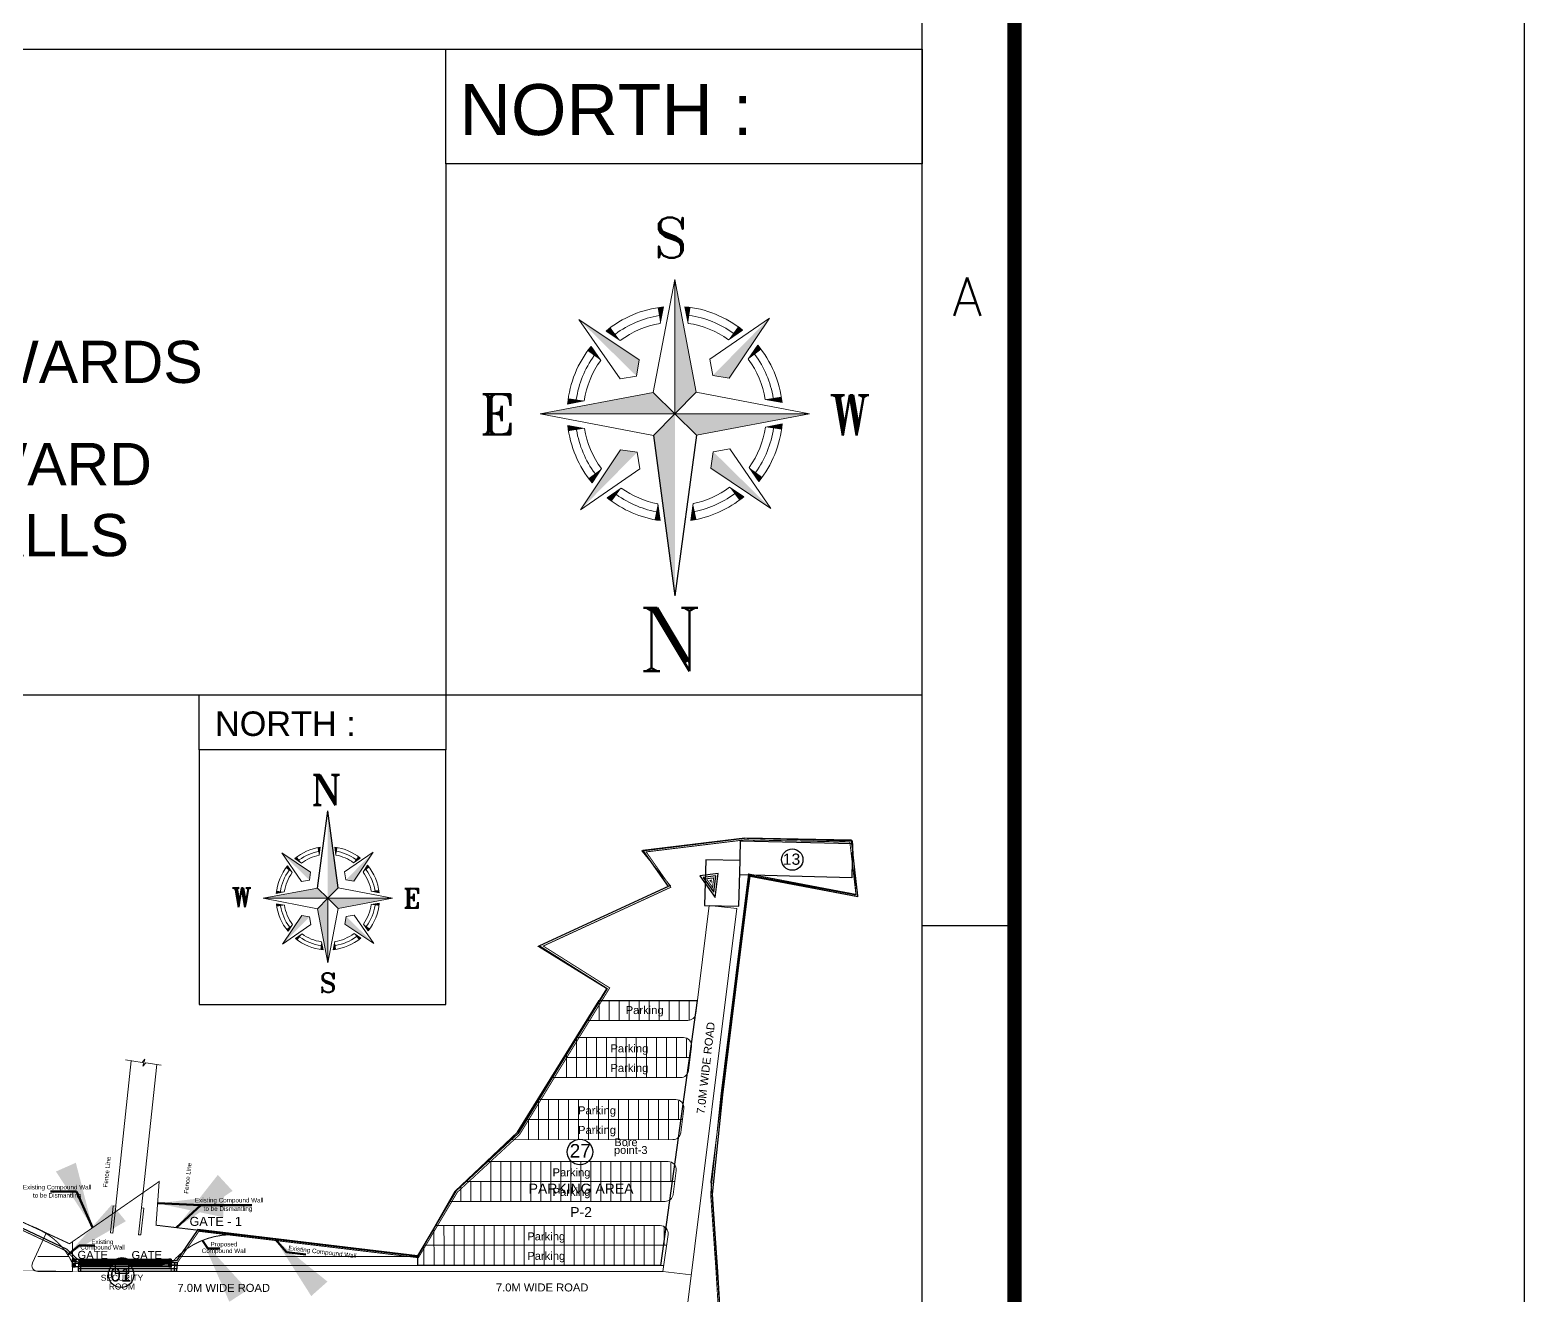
# Model space of a CAD drawing. Extents: x 6345096 to 6738923, y -6490958 to -6305885.
# Drawn here: x 6716962 to 6738923, y -6351212 to -6332607 of the extents above; entities that cross this region are included whole.
import ezdxf
from ezdxf.enums import TextEntityAlignment as Align

# ---------------------------------------------------------------- set-up
doc = ezdxf.new("R2010")
doc.units = 0
doc.header["$LTSCALE"] = 600
doc.header["$MEASUREMENT"] = 0
for name, pattern in [('DASHDOT', [25.4, 12.7, -6.35, 0, -6.35]), ('DASHED', [0.75, 0.5, -0.25]), ('DASHED2', [0.375, 0.25, -0.125])]:
    doc.linetypes.add(name, pattern=pattern)
doc.layers.get('0').update_dxf_attribs({"linetype": 'CONTINUOUS'})
for name, color, linetype in [('GATE', 30, 'CONTINUOUS'), ('HATCH', 8, 'CONTINUOUS'), ('TITLE', 7, 'CONTINUOUS'), ('Wall', 1, 'CONTINUOUS')]:
    doc.layers.add(name, color=color, linetype=linetype)
doc.styles.add('AR', font='arial.ttf')
doc.styles.add('ari', font='arial.ttf')
doc.styles.add('ARIAL', font='arial.ttf')
doc.styles.add('ROMANS', font='romans.shx')
doc.styles.add('RT', font='romant.shx')
doc.dimstyles.new('WOKDIM', dxfattribs={"dimscale": 100, "dimtxt": 2, "dimasz": 0.5, "dimexe": 1, "dimexo": 0, "dimgap": 0.5, "dimtad": 1, "dimdec": 0, "dimzin": 0, "dimdsep": 46, "dimtxsty": 'ROMANS', "dimblk": 'ARCHTICK', "dimcen": 0.8, "dimdle": 1, "dimclrd": 256, "dimclre": 256, "dimclrt": 6, "dimadec": 0, "dimazin": 0, "dimtfac": 1, "dimtdec": 0, "dimtix": 1, "dimtmove": 2, "dimatfit": 3, "dimfxl": 1, "dimtolj": 1, "dimtzin": 0, "dimarcsym": 0})

# ---------------------------------------------------------------- blocks, each defined once
blk = doc.blocks.new('A$C66962185')
at = {"layer": 'TITLE'}
blk.add_line((360.704, -141176.034), (360.704, -140930.66), dxfattribs=at)
at = {"layer": 'TITLE', "color": 7}
blk.add_line((363, -140959.61), (360.704, -140959.61), dxfattribs=at)
at = {"layer": 'TITLE', "color": 7, "const_width": 0.355}
blk.add_lwpolyline([(363, -140928.365), (363, -141178.329), (0, -141178.329), (0, -140928.365)], close=True, dxfattribs=at)
at = {"layer": 'TITLE', "color": 7, "style": 'ROMANS'}
blk.add_text('A', height=0.952, dxfattribs=at).set_placement((361.828, -140943.963), align=Align.MIDDLE)
blk = doc.blocks.new('A$C4A7C6C7E')
at = {"layer": 'TITLE', "color": 8, "lineweight": 5}
for p, q in [((-4207, 4144), (0, 26095)), ((0, 26095), (0, 0)), ((0, 0), (0, 26095)), ((4144, 4207), (0, 26095)), ((-2825, 17519), (-2234, 20757)), ((2559, 17560), (1919, 20788)), ((-6941, 10518), (-18592, 18312)), ((-10622, 6781), (-18592, 18312)), ((6781, 10622), (18312, 18592)), ((10518, 6941), (18312, 18592)), ((-10607, 14226), (-13343, 16056)), ((10390, 14385), (13098, 16257)), ((-14385, 10390), (-16257, 13098)), ((14226, 10607), (16056, 13343)), ((-7437, 7325), (-6941, 10518)), ((7325, 7437), (6781, 10622)), ((-7437, 7325), (-10622, 6781)), ((7325, 7437), (10518, 6941)), ((-4207, 4144), (-26095, 0)), ((-4207, 4144), (0, 0)), ((0, 0), (-4207, 4144)), ((0, 0), (4144, 4207)), ((4144, 4207), (0, 0)), ((17394, 3514), (20646, 3095)), ((17394, 3514), (20646, 3095)), ((0, 0), (-26095, 0)), ((-26095, 0), (0, 0)), ((-4144, -4207), (-26095, 0)), ((-17560, 2559), (-20788, 1919)), ((0, 0), (-4144, -4207)), ((-4144, -4207), (0, 0)), ((0, 0), (4207, -4144)), ((4207, -4144), (0, 0)), ((0, 0), (0, -26095)), ((0, -26095), (0, 0)), ((-17519, -2825), (-20757, -2234)), ((17433, -3312), (20680, -2857)), ((17433, -3312), (20680, -2857)), ((17434, -3310), (20680, -2857)), ((-4144, -4207), (0, -26095)), ((4207, -4144), (0, -26095)), ((-10518, -6941), (-18312, -18592)), ((-7325, -7437), (-10518, -6941)), ((-7325, -7437), (-6781, -10622)), ((7437, -7325), (6941, -10518)), ((7437, -7325), (10622, -6781)), ((10622, -6781), (18592, -18312)), ((-6781, -10622), (-18312, -18592)), ((-14226, -10607), (-16056, -13343)), ((6941, -10518), (18592, -18312)), ((14385, -10390), (16257, -13098)), ((-10390, -14385), (-13098, -16257)), ((10607, -14226), (13343, -16056)), ((-2559, -17560), (-1919, -20788)), ((2825, -17519), (2234, -20757))]:
    blk.add_line(p, q, dxfattribs=at)
at = {"layer": 'TITLE', "color": 5}
for p in [(4144, 4207), (4207, -4144)]:
    blk.add_line(p, (35289, 0), dxfattribs=at)
at = {"layer": 'TITLE', "color": 8, "lineweight": 5}
for radius, start, end in [(20877, 96.14269, 129.72625), (20877, 51.14269, 84.72625), (19311, 99.1612, 126.70773), (17745, 99.1612, 126.70773), (17745, 54.16121, 81.70773), (19311, 54.16121, 81.70773), (20877, 141.14269, 174.72625), (20877, 8.52692, 39.72625), (19311, 144.16121, 171.70773), (17745, 144.16121, 171.70773), (17745, 11.42181, 36.70773), (19311, 9.85136, 36.70773), (20877, 186.14269, 219.72625), (17745, 189.1612, 216.70773), (20877, 321.14269, 352.1348), (19311, 189.1612, 216.70773), (17745, 324.16121, 349.24868), (19311, 324.16121, 350.81434), (17745, 234.16121, 261.70773), (17745, 279.1612, 306.70773), (20877, 231.14269, 264.72625), (19311, 234.16121, 261.70773), (20877, 276.14269, 309.72625), (19311, 279.1612, 306.70773)]:
    blk.add_arc((0, 0), radius, start, end, dxfattribs=at)
for points in [[(0, 26095), (4144, 4207), (0, 0)], [(-3324, 20610), (-2234, 20757), (-2825, 17519)], [(3011, 20658), (1919, 20788), (2559, 17560)], [(-18592, 18312), (-6941, 10518), (-7437, 7325)], [(18312, 18592), (10518, 6941), (7325, 7437)], [(-13343, 16056), (-12479, 16737), (-10607, 14226)], [(13098, 16257), (12223, 16924), (10390, 14385)], [(-16257, 13098), (-16924, 12223), (-14385, 10390)], [(16056, 13343), (16737, 12479), (14226, 10607)], [(-26095, 0), (-4207, 4144), (0, 0)], [(-20658, 3011), (-20788, 1919), (-17560, 2559)], [(20646, 3095), (20457, 4167), (17394, 3514)], [(0, -26095), (-4144, -4207), (0, 0)], [(-20610, -3324), (-20757, -2234), (-17519, -2825)], [(20680, -2857), (20503, -3930), (17433, -3312)], [(-18312, -18592), (-10518, -6941), (-7325, -7437)], [(18592, -18312), (6941, -10518), (7437, -7325)], [(-16056, -13343), (-16737, -12479), (-14226, -10607)], [(16257, -13098), (16924, -12223), (14385, -10390)], [(-13098, -16257), (-12223, -16924), (-10390, -14385)], [(13343, -16056), (12479, -16737), (10607, -14226)], [(-3011, -20658), (-1919, -20788), (-2559, -17560)], [(3324, -20610), (2234, -20757), (2825, -17519)]]:
    blk.add_solid(points, dxfattribs=at)
at = {"layer": 'TITLE', "color": 5}
blk.add_solid([(35289, 0), (4207, -4144), (0, 0)], dxfattribs=at)
blk = doc.blocks.new('A$C68D01206')
at = {"layer": 'GATE', "color": 42}
for p, q in [((-12, -296, -2), (-7501, -296, -2)), ((-12, -346, -2), (-7501, -346, -2))]:
    blk.add_line(p, q, dxfattribs=at)
at = {"layer": 'HATCH'}
for points in [[(-7500, 500), (-6692, 500), (-6692, 450), (-7425, 450)], [(-7425, 425), (-6692, 425), (-6692, 375), (-7425, 375)], [(-7425, 350), (-6692, 350), (-6692, 300), (-7425, 300)], [(-7425, 275), (-6692, 275), (-6692, 225), (-7425, 225)], [(-7425, 200), (-6692, 200), (-6692, 150), (-7425, 150)], [(-7425, 125), (-6692, 125), (-6692, 75), (-7425, 75)], [(-7425, 50), (-6692, 50), (-6692, 0), (-7425, 0)], [(0, 500), (-818, 500), (-818, 450), (-75, 450)], [(-75, 425), (-818, 425), (-818, 375), (-75, 375)], [(-75, 350), (-818, 350), (-818, 300), (-75, 300)], [(-75, 275), (-818, 275), (-818, 225), (-75, 225)], [(-75, 200), (-818, 200), (-818, 150), (-75, 150)], [(-75, 125), (-818, 125), (-818, 75), (-75, 75)], [(-75, 50), (-818, 50), (-818, 0), (-75, 0)], [(-7425, -25), (-6692, -25), (-6692, -75), (-7425, -75)], [(-7425, -100), (-6692, -100), (-6692, -150), (-7425, -150)], [(-7425, -175), (-6692, -175), (-6692, -225), (-7425, -225)], [(-7425, -250), (-6692, -250), (-6692, -300), (-7425, -300)], [(-7425, -325), (-6692, -325), (-6692, -375), (-7425, -375)], [(-7425, -400), (-6692, -400), (-6692, -450), (-7425, -450)], [(-75, -25), (-818, -25), (-818, -75), (-75, -75)], [(-75, -100), (-818, -100), (-818, -150), (-75, -150)], [(-75, -175), (-818, -175), (-818, -225), (-75, -225)], [(-75, -250), (-818, -250), (-818, -300), (-75, -300)], [(-75, -325), (-818, -325), (-818, -375), (-75, -375)], [(-75, -400), (-818, -400), (-818, -450), (-75, -450)]]:
    blk.add_lwpolyline(points, dxfattribs=at)
for points in [[(-6533, 426), (-6693, 426), (-6693, 401), (-6533, 401)], [(-6533, 351), (-6693, 351), (-6693, 326), (-6533, 326)], [(-6533, 276), (-6693, 276), (-6693, 251), (-6533, 251)], [(-6533, 201), (-6693, 201), (-6693, 176), (-6533, 176)], [(-6533, 126), (-6693, 126), (-6693, 101), (-6533, 101)], [(-6533, 51), (-6693, 51), (-6693, 26), (-6533, 26)], [(-6678, 463), (-6518, 463), (-6518, 438), (-6678, 438)], [(-6678, 388), (-6518, 388), (-6518, 363), (-6678, 363)], [(-6678, 313), (-6518, 313), (-6518, 288), (-6678, 288)], [(-6678, 238), (-6518, 238), (-6518, 213), (-6678, 213)], [(-6678, 163), (-6518, 163), (-6518, 138), (-6678, 138)], [(-6678, 88), (-6518, 88), (-6518, 63), (-6678, 63)], [(-6678, 13), (-6518, 13), (-6518, -12), (-6678, -12)], [(-6518, 500), (-5527, 500), (-5527, 450), (-6518, 450)], [(-6518, 425), (-5527, 425), (-5527, 375), (-6518, 375)], [(-6518, 350), (-5527, 350), (-5527, 300), (-6518, 300)], [(-6518, 275), (-5527, 275), (-5527, 225), (-6518, 225)], [(-6518, 200), (-5527, 200), (-5527, 150), (-6518, 150)], [(-6518, 125), (-5527, 125), (-5527, 75), (-6518, 75)], [(-6518, 50), (-5527, 50), (-5527, 0), (-6518, 0)], [(-4462, 462), (-5452, 462), (-5452, 412), (-4462, 412)], [(-4462, 387), (-5452, 387), (-5452, 337), (-4462, 337)], [(-4462, 312), (-5452, 312), (-5452, 262), (-4462, 262)], [(-4462, 237), (-5452, 237), (-5452, 187), (-4462, 187)], [(-4462, 162), (-5452, 162), (-5452, 112), (-4462, 112)], [(-4462, 87), (-5452, 87), (-5452, 37), (-4462, 37)], [(-4462, 12), (-5452, 12), (-5452, -38), (-4462, -38)], [(-4302, 450), (-4462, 450), (-4462, 425), (-4302, 425)], [(-4302, 375), (-4462, 375), (-4462, 350), (-4302, 350)], [(-4302, 300), (-4462, 300), (-4462, 275), (-4302, 275)], [(-4302, 225), (-4462, 225), (-4462, 200), (-4302, 200)], [(-4302, 150), (-4462, 150), (-4462, 125), (-4302, 125)], [(-4302, 75), (-4462, 75), (-4462, 50), (-4302, 50)], [(-4447, 487), (-4287, 487), (-4287, 462), (-4447, 462)], [(-4447, 412), (-4287, 412), (-4287, 387), (-4447, 387)], [(-4447, 337), (-4287, 337), (-4287, 312), (-4447, 312)], [(-4447, 262), (-4287, 262), (-4287, 237), (-4447, 237)], [(-4447, 187), (-4287, 187), (-4287, 162), (-4447, 162)], [(-4447, 112), (-4287, 112), (-4287, 87), (-4447, 87)], [(-4447, 37), (-4287, 37), (-4287, 12), (-4447, 12)], [(-3223, 500), (-4287, 500), (-4287, 450), (-3223, 450)], [(-3223, 425), (-4287, 425), (-4287, 375), (-3223, 375)], [(-3223, 350), (-4287, 350), (-4287, 300), (-3223, 300)], [(-3223, 275), (-4287, 275), (-4287, 225), (-3223, 225)], [(-3223, 200), (-4287, 200), (-4287, 150), (-3223, 150)], [(-3223, 125), (-4287, 125), (-4287, 75), (-3223, 75)], [(-3223, 50), (-4287, 50), (-4287, 0), (-3223, 0)], [(-3063, 487), (-3223, 487), (-3223, 462), (-3063, 462)], [(-3063, 412), (-3223, 412), (-3223, 387), (-3063, 387)], [(-3063, 337), (-3223, 337), (-3223, 312), (-3063, 312)], [(-3063, 262), (-3223, 262), (-3223, 237), (-3063, 237)], [(-3063, 187), (-3223, 187), (-3223, 162), (-3063, 162)], [(-3063, 112), (-3223, 112), (-3223, 87), (-3063, 87)], [(-3063, 37), (-3223, 37), (-3223, 12), (-3063, 12)], [(-3208, 450), (-3048, 450), (-3048, 425), (-3208, 425)], [(-3208, 375), (-3048, 375), (-3048, 350), (-3208, 350)], [(-3208, 300), (-3048, 300), (-3048, 275), (-3208, 275)], [(-3208, 225), (-3048, 225), (-3048, 200), (-3208, 200)], [(-3208, 150), (-3048, 150), (-3048, 125), (-3208, 125)], [(-3208, 75), (-3048, 75), (-3048, 50), (-3208, 50)], [(-3048, 462), (-2058, 462), (-2058, 412), (-3048, 412)], [(-3048, 387), (-2058, 387), (-2058, 337), (-3048, 337)], [(-3048, 312), (-2058, 312), (-2058, 262), (-3048, 262)], [(-3048, 237), (-2058, 237), (-2058, 187), (-3048, 187)], [(-3048, 162), (-2058, 162), (-2058, 112), (-3048, 112)], [(-3048, 87), (-2058, 87), (-2058, 37), (-3048, 37)], [(-3048, 12), (-2058, 12), (-2058, -38), (-3048, -38)], [(-992, 500), (-1983, 500), (-1983, 450), (-992, 450)], [(-992, 425), (-1983, 425), (-1983, 375), (-992, 375)], [(-992, 350), (-1983, 350), (-1983, 300), (-992, 300)], [(-992, 275), (-1983, 275), (-1983, 225), (-992, 225)], [(-992, 200), (-1983, 200), (-1983, 150), (-992, 150)], [(-992, 125), (-1983, 125), (-1983, 75), (-992, 75)], [(-992, 50), (-1983, 50), (-1983, 0), (-992, 0)], [(-832, 463), (-992, 463), (-992, 438), (-832, 438)], [(-832, 388), (-992, 388), (-992, 363), (-832, 363)], [(-832, 313), (-992, 313), (-992, 288), (-832, 288)], [(-832, 238), (-992, 238), (-992, 213), (-832, 213)], [(-832, 163), (-992, 163), (-992, 138), (-832, 138)], [(-832, 88), (-992, 88), (-992, 63), (-832, 63)], [(-832, 13), (-992, 13), (-992, -12), (-832, -12)], [(-977, 426), (-817, 426), (-817, 401), (-977, 401)], [(-977, 351), (-817, 351), (-817, 326), (-977, 326)], [(-977, 276), (-817, 276), (-817, 251), (-977, 251)], [(-977, 201), (-817, 201), (-817, 176), (-977, 176)], [(-977, 126), (-817, 126), (-817, 101), (-977, 101)], [(-977, 51), (-817, 51), (-817, 26), (-977, 26)], [(-6533, -24), (-6693, -24), (-6693, -49), (-6533, -49)], [(-6533, -99), (-6693, -99), (-6693, -124), (-6533, -124)], [(-6533, -174), (-6693, -174), (-6693, -199), (-6533, -199)], [(-6533, -249), (-6693, -249), (-6693, -274), (-6533, -274)], [(-6533, -249), (-6693, -249), (-6693, -274), (-6533, -274)], [(-6533, -324), (-6693, -324), (-6693, -349), (-6533, -349)], [(-6533, -399), (-6693, -399), (-6693, -424), (-6533, -424)], [(-6533, -474), (-6693, -474), (-6693, -499), (-6533, -499)], [(-6678, -62), (-6518, -62), (-6518, -87), (-6678, -87)], [(-6678, -137), (-6518, -137), (-6518, -162), (-6678, -162)], [(-6678, -212), (-6518, -212), (-6518, -237), (-6678, -237)], [(-6678, -287), (-6518, -287), (-6518, -312), (-6678, -312)], [(-6678, -362), (-6518, -362), (-6518, -387), (-6678, -387)], [(-6678, -437), (-6518, -437), (-6518, -462), (-6678, -462)], [(-6518, -25), (-5527, -25), (-5527, -75), (-6518, -75)], [(-6518, -100), (-5527, -100), (-5527, -150), (-6518, -150)], [(-6518, -175), (-5527, -175), (-5527, -225), (-6518, -225)], [(-6518, -250), (-5527, -250), (-5527, -300), (-6518, -300)], [(-6518, -325), (-5527, -325), (-5527, -375), (-6518, -375)], [(-6518, -400), (-5527, -400), (-5527, -450), (-6518, -450)], [(-4462, -63), (-5452, -63), (-5452, -113), (-4462, -113)], [(-4462, -138), (-5452, -138), (-5452, -188), (-4462, -188)], [(-4462, -213), (-5452, -213), (-5452, -263), (-4462, -263)], [(-4462, -213), (-5452, -213), (-5452, -263), (-4462, -263)], [(-4462, -288), (-5452, -288), (-5452, -338), (-4462, -338)], [(-4462, -363), (-5452, -363), (-5452, -413), (-4462, -413)], [(-4462, -438), (-5452, -438), (-5452, -488), (-4462, -488)], [(-4302, 0), (-4462, 0), (-4462, -25), (-4302, -25)], [(-4302, -75), (-4462, -75), (-4462, -100), (-4302, -100)], [(-4302, -150), (-4462, -150), (-4462, -175), (-4302, -175)], [(-4302, -225), (-4462, -225), (-4462, -250), (-4302, -250)], [(-4302, -225), (-4462, -225), (-4462, -250), (-4302, -250)], [(-4302, -300), (-4462, -300), (-4462, -325), (-4302, -325)], [(-4302, -375), (-4462, -375), (-4462, -400), (-4302, -400)], [(-4302, -450), (-4462, -450), (-4462, -475), (-4302, -475)], [(-4447, -38), (-4287, -38), (-4287, -63), (-4447, -63)], [(-4447, -113), (-4287, -113), (-4287, -138), (-4447, -138)], [(-4447, -188), (-4287, -188), (-4287, -213), (-4447, -213)], [(-4447, -263), (-4287, -263), (-4287, -288), (-4447, -288)], [(-4447, -338), (-4287, -338), (-4287, -363), (-4447, -363)], [(-4447, -413), (-4287, -413), (-4287, -438), (-4447, -438)], [(-3223, -25), (-4287, -25), (-4287, -75), (-3223, -75)], [(-3223, -100), (-4287, -100), (-4287, -150), (-3223, -150)], [(-3223, -175), (-4287, -175), (-4287, -225), (-3223, -225)], [(-3223, -250), (-4287, -250), (-4287, -300), (-3223, -300)], [(-3223, -325), (-4287, -325), (-4287, -375), (-3223, -375)], [(-3223, -400), (-4287, -400), (-4287, -450), (-3223, -450)], [(-3063, -38), (-3223, -38), (-3223, -63), (-3063, -63)], [(-3063, -113), (-3223, -113), (-3223, -138), (-3063, -138)], [(-3063, -188), (-3223, -188), (-3223, -213), (-3063, -213)], [(-3063, -263), (-3223, -263), (-3223, -288), (-3063, -288)], [(-3063, -338), (-3223, -338), (-3223, -363), (-3063, -363)], [(-3063, -413), (-3223, -413), (-3223, -438), (-3063, -438)], [(-3208, 0), (-3048, 0), (-3048, -25), (-3208, -25)], [(-3208, -75), (-3048, -75), (-3048, -100), (-3208, -100)], [(-3208, -150), (-3048, -150), (-3048, -175), (-3208, -175)], [(-3208, -225), (-3048, -225), (-3048, -250), (-3208, -250)], [(-3208, -225), (-3048, -225), (-3048, -250), (-3208, -250)], [(-3208, -300), (-3048, -300), (-3048, -325), (-3208, -325)], [(-3208, -375), (-3048, -375), (-3048, -400), (-3208, -400)], [(-3208, -450), (-3048, -450), (-3048, -475), (-3208, -475)], [(-3048, -63), (-2058, -63), (-2058, -113), (-3048, -113)], [(-3048, -138), (-2058, -138), (-2058, -188), (-3048, -188)], [(-3048, -213), (-2058, -213), (-2058, -263), (-3048, -263)], [(-3048, -213), (-2058, -213), (-2058, -263), (-3048, -263)], [(-3048, -288), (-2058, -288), (-2058, -338), (-3048, -338)], [(-3048, -363), (-2058, -363), (-2058, -413), (-3048, -413)], [(-3048, -438), (-2058, -438), (-2058, -488), (-3048, -488)], [(-992, -25), (-1983, -25), (-1983, -75), (-992, -75)], [(-992, -100), (-1983, -100), (-1983, -150), (-992, -150)], [(-992, -175), (-1983, -175), (-1983, -225), (-992, -225)], [(-992, -250), (-1983, -250), (-1983, -300), (-992, -300)], [(-992, -325), (-1983, -325), (-1983, -375), (-992, -375)], [(-992, -400), (-1983, -400), (-1983, -450), (-992, -450)], [(-832, -62), (-992, -62), (-992, -87), (-832, -87)], [(-832, -137), (-992, -137), (-992, -162), (-832, -162)], [(-832, -212), (-992, -212), (-992, -237), (-832, -237)], [(-832, -287), (-992, -287), (-992, -312), (-832, -312)], [(-832, -362), (-992, -362), (-992, -387), (-832, -387)], [(-832, -437), (-992, -437), (-992, -462), (-832, -462)], [(-977, -24), (-817, -24), (-817, -49), (-977, -49)], [(-977, -99), (-817, -99), (-817, -124), (-977, -124)], [(-977, -174), (-817, -174), (-817, -199), (-977, -199)], [(-977, -249), (-817, -249), (-817, -274), (-977, -274)], [(-977, -249), (-817, -249), (-817, -274), (-977, -274)], [(-977, -324), (-817, -324), (-817, -349), (-977, -349)], [(-977, -399), (-817, -399), (-817, -424), (-977, -424)], [(-977, -474), (-817, -474), (-817, -499), (-977, -499)]]:
    blk.add_lwpolyline(points, close=True, dxfattribs=at)
at = {"layer": 'Wall', "color": 7, "linetype": 'Continuous', "ltscale": 100}
for points in [[(0, 500), (0, 730), (0, 730), (-7500, 730), (-7500, 730), (-7500, 500)], [(0, -500), (0, -730), (0, -730), (-7500, -730), (-7500, -730), (-7500, -500)]]:
    blk.add_lwpolyline(points, dxfattribs=at)
for points in [[(0, 500), (-7500, 500), (-7500, -500), (0, -500)], [(-7500, 500), (-7425, 500), (-7425, -500), (-7500, -500)], [(-6643, 500), (-6568, 500), (-6568, -500), (-6643, -500)], [(-5527, 500), (-5452, 500), (-5452, -500), (-5527, -500)], [(-4412, 500), (-4337, 500), (-4337, -500), (-4412, -500)], [(-3098, 500), (-3173, 500), (-3173, -500), (-3098, -500)], [(-1983, 500), (-2058, 500), (-2058, -500), (-1983, -500)], [(-867, 500), (-942, 500), (-942, -500), (-867, -500)], [(0, 500), (-75, 500), (-75, -500), (0, -500)]]:
    blk.add_lwpolyline(points, close=True, dxfattribs=at)
blk = doc.blocks.new('_ArchTick')
at = {"color": 0, "linetype": 'ByBlock', "const_width": 0.15}
blk.add_lwpolyline([(-0.5, -0.5), (0.5, 0.5)], dxfattribs=at)
blk = doc.blocks.new('A$C67844AE1')
at = {"layer": 'TITLE', "ltscale": 500}
for points in [[(-11866, -5478), (-11830, -5478), (-11830, -5514), (-11866, -5514)], [(-11866, -5562), (-11830, -5562), (-11830, -5598), (-11866, -5598)], [(-11730, -5556), (-11757, -5556), (-11757, -5520), (-11730, -5520)], [(-11277, -5511), (-11222, -5511), (-11222, -5565), (-11277, -5565)], [(-10966, -5511), (-11020, -5511), (-11020, -5565), (-10966, -5565)], [(-10513, -5556), (-10485, -5556), (-10485, -5520), (-10513, -5520)], [(-10377, -5478), (-10413, -5478), (-10413, -5514), (-10377, -5514)], [(-10377, -5562), (-10413, -5562), (-10413, -5598), (-10377, -5598)]]:
    blk.add_hatch(color=8, dxfattribs=at).paths.add_polyline_path(points)
h = blk.add_hatch(dxfattribs=at)
h.set_pattern_fill('GRASS', color=8, scale=3.022482, angle=180, style=0)
h.set_pattern_definition([(270, (1798017.869, 659122.196), (2.137217236, -2.137217236), [0.5667153003, -3.7077191745]), (225, (1798017.869, 659122.196), (2.1372172365, -2.1372172365), [0.5667153003, -2.4557663013]), (315, (1798017.869, 659122.196), (2.1372172365, 2.1372172365), [0.5667153003, -2.4557663013])])
edge = h.paths.add_edge_path()
edge.add_line((-11027, -5511), (-11027, -5497))
edge.add_arc((-11121, -5611), 147, 410.4497, 489.5503)
edge.add_line((-11215, -5497), (-11215, -5511))
edge.add_line((-11215, -5511), (-11027, -5511))
at = {"layer": 'TITLE', "color": 8, "lineweight": 0}
for p, q in [((-1828, -181, 6), (-2592, -6299, 6)), ((-2452, -1766, 6), (-2248, -134, 6)), ((-2248, -134, 6), (-1828, -181, 6)), ((-2428, -1571, 6), (-3911, -1571, 6)), ((-2428, -1571, 6), (-3911, -1571, 6)), ((-4257, -2131, 6), (-4097, -1872, 6)), ((-4097, -1872, 6), (-2572, -1872, 6)), ((-2635, -2131, 6), (-4257, -2131, 6)), ((-10980, -2482, 6), (-11214, -4666, 6)), ((-2560, -2630, 6), (-2515, -2267, 6)), ((-10594, -2538, 6), (-10827, -4700, 6)), ((-4837, -3069, 6), (-4631, -2736, 6)), ((-4631, -2736, 6), (-2680, -2736, 6)), ((-2752, -3068, 6), (-4837, -3069, 6)), ((-2677, -3567, 6), (-2632, -3204, 6)), ((-5613, -4006, 6), (-5260, -3674, 6)), ((-5260, -3674, 6), (-2797, -3673, 6)), ((-2869, -4005, 6), (-5613, -4006, 6)), ((-2794, -4502, 6), (-2749, -4141, 6)), ((-11214, -4666, 6), (-11215, -4677, 6)), ((-10827, -4700, 6), (-10827, -4703, 6)), ((-6384, -4973, 6), (-6176, -4610, 6)), ((-6176, -4610, 6), (-2914, -4608, 6)), ((-12472, -5537, 6), (-12266, -5089, 6)), ((-2990, -4973, 6), (-6384, -4973, 6)), ((-2946, -5666, 6), (-2870, -5109, 6)), ((-11924, -5438, 6), (-12390, -5438, 6)), ((-2934, -5575, 6), (-10378, -5575, 6)), ((-6650, -5438, 6), (-10279, -5438, 6)), ((-11866, -5666, 6), (-12390, -5666, 6)), ((-2946, -5666, 6), (-10378, -5666, 6))]:
    blk.add_line(p, q, dxfattribs=at)
at = {"layer": 'TITLE', "color": 8, "lineweight": 0, "extrusion": (7.26699e-09, 0.01286, 0.999917)}
for p, q in [((-3911, -1872, 10), (-3911, -1570, 6)), ((-3760, -1872, 6), (-3760, -1570, 2)), ((-3609, -1872, 6), (-3609, -1570, 2)), ((-3457, -1872, 6), (-3457, -1570, 2)), ((-3306, -1872, 6), (-3306, -1570, 2)), ((-3155, -1872, 6), (-3155, -1570, 2)), ((-3004, -1872, 6), (-3004, -1570, 2)), ((-2853, -1872, 6), (-2853, -1570, 2)), ((-2702, -1872, 6), (-2702, -1570, 2)), ((-2551, -1870, 6), (-2551, -1570, 2)), ((-4406, -2736, 6), (-4406, -2433, 2)), ((-4255, -2736, 6), (-4255, -2433, 2)), ((-4104, -2736, 6), (-4104, -2433, 2)), ((-3953, -2736, 6), (-3953, -2433, 2)), ((-3802, -2736, 6), (-3802, -2433, 2)), ((-3651, -2736, 6), (-3651, -2433, 2)), ((-3500, -2736, 6), (-3500, -2433, 2)), ((-3348, -2736, 6), (-3348, -2433, 2)), ((-3197, -2736, 6), (-3197, -2433, 2)), ((-3046, -2736, 6), (-3046, -2433, 2)), ((-2895, -2735, 6), (-2895, -2433, 2)), ((-2744, -2733, 6), (-2744, -2433, 2)), ((-4977, -3673, 6), (-4977, -3371, 2)), ((-4826, -3673, 6), (-4826, -3371, 2)), ((-4675, -3673, 6), (-4675, -3371, 2)), ((-4523, -3673, 6), (-4523, -3371, 2)), ((-4372, -3673, 6), (-4372, -3371, 2)), ((-4221, -3673, 6), (-4221, -3371, 2)), ((-4070, -3673, 6), (-4070, -3371, 2)), ((-3919, -3673, 6), (-3919, -3371, 2)), ((-3768, -3673, 6), (-3768, -3371, 2)), ((-3617, -3673, 6), (-3617, -3371, 2)), ((-3466, -3673, 6), (-3466, -3371, 2)), ((-3314, -3673, 6), (-3314, -3371, 2)), ((-3163, -3673, 6), (-3163, -3371, 2)), ((-3012, -3672, 6), (-3012, -3370, 2)), ((-2861, -3671, 6), (-2861, -3370, 2)), ((-5547, -4609, 6), (-5547, -4006, 6)), ((-6001, -4609, 6), (-6001, -4371, 3)), ((-5849, -4609, 6), (-5849, -4306, 2)), ((-5698, -4609, 6), (-5698, -4306, 2)), ((-5396, -4609, 6), (-5396, -4306, 2)), ((-5245, -4609, 6), (-5245, -4306, 2)), ((-5094, -4609, 6), (-5094, -4306, 2)), ((-4943, -4609, 6), (-4943, -4306, 2)), ((-4792, -4609, 6), (-4792, -4306, 2)), ((-4640, -4609, 6), (-4640, -4306, 2)), ((-4489, -4609, 6), (-4489, -4306, 2)), ((-4338, -4609, 6), (-4338, -4306, 2)), ((-4187, -4609, 6), (-4187, -4306, 2)), ((-4036, -4609, 6), (-4036, -4306, 2)), ((-3885, -4609, 6), (-3885, -4306, 2)), ((-3734, -4609, 6), (-3734, -4306, 2)), ((-3583, -4609, 6), (-3583, -4306, 2)), ((-3431, -4609, 6), (-3431, -4306, 2)), ((-3280, -4609, 6), (-3280, -4306, 2)), ((-3129, -4608, 6), (-3129, -4306, 2)), ((-2978, -4606, 6), (-2978, -4306, 2)), ((-6254, -5576, 6), (-6254, -5274, 2)), ((-6103, -5576, 6), (-6103, -5274, 2)), ((-5952, -5576, 6), (-5952, -5274, 2)), ((-5801, -5576, 6), (-5801, -5274, 2)), ((-5650, -5576, 6), (-5650, -5274, 2)), ((-5499, -5576, 6), (-5499, -5274, 2)), ((-5348, -5576, 6), (-5348, -5274, 2)), ((-5197, -5576, 6), (-5197, -5274, 2)), ((-5045, -5576, 6), (-5045, -5274, 2)), ((-4894, -5576, 6), (-4894, -5274, 2)), ((-4743, -5576, 6), (-4743, -5274, 2)), ((-4592, -5576, 6), (-4592, -5274, 2)), ((-4441, -5576, 6), (-4441, -5274, 2)), ((-4290, -5576, 6), (-4290, -5274, 2)), ((-4139, -5576, 6), (-4139, -5274, 2)), ((-3988, -5576, 6), (-3988, -5274, 2)), ((-3836, -5576, 6), (-3836, -5274, 2)), ((-3685, -5576, 6), (-3685, -5274, 2)), ((-3534, -5576, 6), (-3534, -5274, 2)), ((-3383, -5576, 6), (-3383, -5274, 2)), ((-3232, -5576, 6), (-3232, -5274, 2)), ((-3081, -5574, 6), (-3081, -5274, 2))]:
    blk.add_line(p, q, dxfattribs=at)
at = {"layer": 'TITLE', "color": 8, "lineweight": 0, "extrusion": (4.70856e-06, -0.01286, 0.999917)}
for p, q in [((-4255, -2132, 6), (-4255, -2433, 2)), ((-4104, -2132, 6), (-4104, -2433, 2)), ((-3953, -2132, 6), (-3953, -2433, 2)), ((-3802, -2132, 6), (-3802, -2433, 2)), ((-3651, -2132, 6), (-3651, -2433, 2)), ((-3500, -2132, 6), (-3500, -2433, 2)), ((-3349, -2132, 6), (-3348, -2433, 2)), ((-3197, -2132, 6), (-3197, -2433, 2)), ((-3046, -2132, 6), (-3046, -2433, 2)), ((-2895, -2132, 6), (-2895, -2433, 2)), ((-2744, -2133, 6), (-2744, -2433, 2)), ((-2593, -2149, 6), (-2593, -2430, 2)), ((-4406, -2372, 3), (-4406, -2433, 2)), ((-4826, -3070, 6), (-4826, -3371, 2)), ((-4675, -3070, 6), (-4675, -3371, 2)), ((-4524, -3070, 6), (-4523, -3371, 2)), ((-4372, -3070, 6), (-4372, -3371, 2)), ((-4221, -3070, 6), (-4221, -3370, 2)), ((-4070, -3070, 6), (-4070, -3370, 2)), ((-3919, -3070, 6), (-3919, -3370, 2)), ((-3768, -3070, 6), (-3768, -3370, 2)), ((-3617, -3070, 6), (-3617, -3370, 2)), ((-3466, -3069, 6), (-3466, -3370, 2)), ((-3315, -3069, 6), (-3314, -3370, 2)), ((-3163, -3069, 6), (-3163, -3370, 2)), ((-3012, -3069, 6), (-3012, -3370, 2)), ((-2861, -3070, 6), (-2861, -3371, 2)), ((-2710, -3086, 6), (-2710, -3368, 2)), ((-5396, -4006, 6), (-5396, -4306, 2)), ((-5245, -4006, 6), (-5245, -4306, 2)), ((-5094, -4006, 6), (-5094, -4306, 2)), ((-4943, -4006, 6), (-4943, -4306, 2)), ((-4792, -4006, 6), (-4792, -4306, 2)), ((-4641, -4005, 6), (-4640, -4306, 2)), ((-4489, -4005, 6), (-4489, -4306, 2)), ((-4338, -4005, 6), (-4338, -4306, 2)), ((-4187, -4005, 6), (-4187, -4306, 2)), ((-4036, -4005, 6), (-4036, -4306, 2)), ((-3885, -4005, 6), (-3885, -4306, 2)), ((-3734, -4005, 6), (-3734, -4306, 2)), ((-3583, -4005, 6), (-3583, -4306, 2)), ((-3432, -4005, 6), (-3431, -4306, 2)), ((-3280, -4005, 6), (-3280, -4306, 2)), ((-3129, -4005, 6), (-3129, -4306, 2)), ((-2978, -4006, 6), (-2978, -4306, 2)), ((-2827, -4022, 6), (-2827, -4303, 2)), ((-6406, -5011, 6), (-6405, -5576, -2)), ((-6255, -4974, 6), (-6254, -5275, 2)), ((-6103, -4974, 6), (-6103, -5275, 2)), ((-5952, -4974, 6), (-5952, -5275, 2)), ((-5801, -4974, 6), (-5801, -5274, 2)), ((-5650, -4974, 6), (-5650, -5274, 2)), ((-5499, -4974, 6), (-5499, -5274, 2)), ((-5348, -4974, 6), (-5348, -5274, 2)), ((-5197, -4973, 6), (-5197, -5274, 2)), ((-5046, -4973, 6), (-5045, -5274, 2)), ((-4894, -4973, 6), (-4894, -5274, 2)), ((-4743, -4973, 6), (-4743, -5274, 2)), ((-4592, -4973, 6), (-4592, -5274, 2)), ((-4441, -4973, 6), (-4441, -5274, 2)), ((-4290, -4973, 6), (-4290, -5274, 2)), ((-4139, -4973, 6), (-4139, -5274, 2)), ((-3988, -4973, 6), (-3988, -5274, 2)), ((-3837, -4973, 6), (-3836, -5274, 2)), ((-3685, -4973, 6), (-3685, -5274, 2)), ((-3534, -4973, 6), (-3534, -5274, 2)), ((-3383, -4973, 6), (-3383, -5274, 2)), ((-3232, -4973, 6), (-3232, -5274, 2)), ((-3081, -4973, 6), (-3081, -5274, 2)), ((-2930, -4989, 6), (-2930, -5271, 2)), ((-6557, -5273, 2), (-6557, -5575, -2))]:
    blk.add_line(p, q, dxfattribs=at)
at = {"layer": 'TITLE', "color": 8}
for p, q in [((-11830, -5520, 6), (-11757, -5520, 6)), ((-11830, -5523, 6), (-11757, -5523, 6)), ((-10413, -5520, 6), (-10485, -5520, 6)), ((-10413, -5523, 6), (-10485, -5523, 6))]:
    blk.add_line(p, q, dxfattribs=at)
at = {"layer": 'TITLE', "color": 8, "ltscale": 500}
for p, q in [((-11222, -5511, 6), (-11020, -5511, 6)), ((-11222, -5525, 6), (-11020, -5525, 6))]:
    blk.add_line(p, q, dxfattribs=at)
at = {"layer": 'TITLE', "color": 10, "const_width": 13.9}
for points in [[(-2007, -7488), (-2120, -5621), (-2199, -4498), (-2043, -2995), (-1682, -96), (-1631, 311), (0, 0), (-99, 852), (-1711, 885), (-3249, 698), (-2868, 153), (-4812, -743), (-3788, -1388), (-4568, -2652), (-5134, -3581), (-6074, -4450), (-6655, -5429), (-9972, -5030), (-10298, -5507), (-11767, -5508), (-11947, -5333), (-14196, -4273)], [(-2034, -7489), (-2147, -5623), (-2226, -4498), (-2070, -2992), (-1709, -92), (-1654, 343), (-31, 34), (-123, 825), (-1710, 858), (-3200, 676), (-2827, 142), (-4755, -747), (-3751, -1380), (-4545, -2667), (-5113, -3598), (-6053, -4468), (-6641, -5458), (-9959, -5059), (-10283, -5534), (-11778, -5535), (-11963, -5356), (-14207, -4298)]]:
    blk.add_lwpolyline(points, dxfattribs=at)
at = {"layer": 'TITLE', "color": 10}
blk.add_lwpolyline([(-2007, -7488), (-2120, -5621), (-2199, -4498), (-2043, -2995), (-1682, -96), (-1631, 311), (0, 0), (-99, 852), (-1711, 885), (-3249, 698), (-2868, 153), (-4812, -743), (-3788, -1388), (-4568, -2652), (-5134, -3581), (-6074, -4450), (-6655, -5429), (-9972, -5030), (-10298, -5507), (-11767, -5508), (-11947, -5333), (-14196, -4273)], dxfattribs=at)
at = {"layer": 'TITLE', "color": 8, "linetype": 'DASHED2', "lineweight": 0, "ltscale": 6, "const_width": 15.1, "elevation": 6, "flags": 128}
blk.add_lwpolyline([(-2004, -7493), (-2222, -4307), (-2175, -3938), (-1643, 323), (-32, 25), (-85, 841), (-1707, 882), (-3265, 690), (-2836, 167), (-4833, -751), (-3799, -1390), (-5143, -3563), (-6085, -4451), (-6650, -5438), (-9382, -5113, 0.243248), (-10378, -5545), (-11867, -5545, 0.166319), (-12338, -5051), (-18845, -2062), (-19041, -2458), (-19481, -2223), (-21509, -5575), (-24942, -3314), (-24624, -9224), (-22946, -9140), (-23514, -12602), (-28454, -12602), (-28454, -16217), (-26958, -16299), (-26950, -16422), (-26111, -16503), (-26288, -19309), (-26449, -20494), (-25847, -25817), (-24849, -25610), (-23343, -24528), (-20742, -22960), (-17631, -22415), (-17310, -20933), (-17441, -20077), (-17018, -18600), (-13198, -17982), (-13198, -17982), (-13198, -17982), (-13198, -17982), (-4912, -18134), (-4912, -18134), (-4912, -18134), (-4912, -18134), (-4912, -18134), (-4912, -18134), (-4912, -18134), (-4912, -18134), (-4912, -18134), (-3079, -17381), (-3382, -16842), (-2832, -15708), (-2188, -14381), (-2077, -13895), (-1842, -10425)], format="xyb", close=True, dxfattribs=at)
at = {"layer": 'TITLE', "color": 8, "ltscale": 5, "elevation": 6}
for points in [[(-1774, 845), (-81, 803), (-94, 285), (-1787, 327)], [(-2317, -133), (-1799, -145), (-1781, 545), (-2300, 558)]]:
    blk.add_lwpolyline(points, close=True, dxfattribs=at)
at = {"layer": 'TITLE', "color": 8}
for points in [[(-2391, 315), (-2159, -15), (-2114, 349)], [(-2337, 291), (-2180, 66), (-2148, 314)], [(-10283, -5534), (-11778, -5535), (-11780, -5662), (-10289, -5662)]]:
    blk.add_lwpolyline(points, close=True, dxfattribs=at)
at = {"layer": 'TITLE', "color": 8, "const_width": 13.9}
for points in [[(-2289, 270), (-2198, 140), (-2180, 283)], [(-2235, 246), (-2218, 221), (-2215, 248)]]:
    blk.add_lwpolyline(points, close=True, dxfattribs=at)
at = {"layer": 'TITLE', "color": 8, "elevation": 6}
blk.add_lwpolyline([(-3911, -1571), (-2428, -1571), (-2982, -5575), (-6650, -5575), (-6650, -5438), (-6085, -4451), (-5143, -3563), (-3911, -1571)], dxfattribs=at)
at = {"layer": 'TITLE', "color": 8, "lineweight": 0, "elevation": 6}
for points in [[(-4097, -1872), (-3911, -1872), (-3911, -1570), (-4097, -1872)], [(-4631, -2736), (-4406, -2736), (-4406, -2433), (-4255, -2433), (-4255, -2131), (-4631, -2736)], [(-11068, -2468), (-10817, -2507), (-10774, -2458), (-10803, -2564), (-10760, -2513), (-10529, -2549)], [(-2538, -2433), (-4406, -2433)], [(-5024, -3371), (-4826, -3371), (-4826, -3069), (-4837, -3069), (-5024, -3371)], [(-4977, -3371), (-4977, -3673), (-5260, -3674), (-5143, -3563), (-5024, -3371), (-4977, -3371)], [(-2655, -3371), (-5024, -3371)], [(-5932, -4306), (-5547, -4306), (-5547, -4006), (-5613, -4006), (-5932, -4306)], [(-6176, -4610), (-6001, -4609), (-6001, -4371), (-6085, -4451), (-6176, -4610)], [(-2772, -4306), (-5932, -4306)], [(-6554, -5271), (-6406, -5271), (-6406, -5027), (-6554, -5271)], [(-11866, -5214), (-11866, -5666)], [(-6650, -5575), (-6650, -5438), (-6557, -5273), (-6557, -5575), (-6650, -5575)], [(-2890, -5271), (-6565, -5271)], [(-10378, -5598), (-11866, -5598)], [(-10378, -5575), (-10378, -5666)], [(-2946, -5666), (-2520, -5719)]]:
    blk.add_lwpolyline(points, dxfattribs=at)
at = {"layer": 'TITLE', "color": 8, "linetype": 'DASHED', "lineweight": 0, "ltscale": 5, "const_width": 15.1, "elevation": 6, "flags": 128}
blk.add_lwpolyline([(-9382, -5113), (-10606, -4967), (-10558, -4306), (-11913, -5247), (-12338, -5051)], dxfattribs=at)
at = {"layer": 'TITLE', "color": 8, "lineweight": 0, "elevation": 6, "flags": 128}
for points in [[(-11251, -4673), (-11295, -5081), (-11259, -5085), (-11215, -4677), (-11251, -4673)], [(-10827, -4703), (-10871, -5111), (-10835, -5115), (-10791, -4707), (-10827, -4703)]]:
    blk.add_lwpolyline(points, dxfattribs=at)
at = {"layer": 'TITLE', "color": 8, "const_width": 6.04}
blk.add_lwpolyline([(-11780, -5662), (-13849, -5648), (-16313, -5649), (-18251, -5648), (-20320, -5611)], dxfattribs=at)
at = {"layer": 'TITLE', "color": 8, "elevation": 6}
for points in [[(-11866, -5598), (-11830, -5598), (-11830, -5478), (-11866, -5478)], [(-11866, -5478), (-11830, -5478), (-11830, -5514), (-11866, -5514)], [(-11866, -5562), (-11830, -5562), (-11830, -5598), (-11866, -5598)], [(-11730, -5556), (-11757, -5556), (-11757, -5520), (-11730, -5520)], [(-11277, -5511), (-11222, -5511), (-11222, -5565), (-11277, -5565)], [(-10966, -5511), (-11020, -5511), (-11020, -5565), (-10966, -5565)], [(-10513, -5556), (-10485, -5556), (-10485, -5520), (-10513, -5520)], [(-10377, -5478), (-10413, -5478), (-10413, -5514), (-10377, -5514)], [(-10377, -5598), (-10413, -5598), (-10413, -5478), (-10377, -5478)], [(-10377, -5562), (-10413, -5562), (-10413, -5598), (-10377, -5598)]]:
    blk.add_lwpolyline(points, close=True, dxfattribs=at)
at = {"layer": 'TITLE', "color": 8, "ltscale": 15, "elevation": 6}
blk.add_lwpolyline([(-10377, -5598), (-11866, -5598), (-11866, -5478), (-10377, -5478)], close=True, dxfattribs=at)
at = {"layer": 'TITLE', "color": 8}
for points in [[(-10288, -5626), (-11780, -5625)], [(-10285, -5571), (-11779, -5571)], [(-11744, -5662), (-11742, -5535)], [(-10326, -5662), (-10320, -5534)]]:
    blk.add_lwpolyline(points, dxfattribs=at)
at = {"layer": 'TITLE', "color": 8, "elevation": 6, "flags": 128}
blk.add_lwpolyline([(-11280, -5478), (-10960, -5478), (-10960, -5568), (-11280, -5567)], close=True, dxfattribs=at)
at = {"layer": 'TITLE', "color": 8, "ltscale": 500, "elevation": -268}
for points in [[(-11222, -5511), (-11222, -5493, -0.371881), (-11020, -5493), (-11020, -5511)], [(-11215, -5511), (-11215, -5497, -0.359532), (-11027, -5497), (-11027, -5511)]]:
    blk.add_lwpolyline(points, format="xyb", dxfattribs=at)
at = {"layer": 'TITLE', "color": 8, "elevation": 6, "flags": 128}
blk.add_lwpolyline([(-11222, -5567), (-11222, -5693), (-11018, -5693), (-11018, -5568)], dxfattribs=at)
at = {"layer": 'TITLE', "color": 8}
for centre, radius in [((-993, 560), 161), ((-4201, -3860, 6), 193), ((-11133, -5715, 6), 193)]:
    blk.add_circle(centre, radius, dxfattribs=at)
at = {"layer": 'TITLE', "color": 8, "lineweight": 0}
for centre, radius, start, end in [((-2572, -1751, 6), 121, 270.021, 352.875), ((-2635, -2252, 6), 121, 352.876, 90.021), ((-2680, -2615, 6), 121, 270.021, 352.876), ((-2752, -3189, 6), 121, 352.876, 90.021), ((-2797, -3552, 6), 121, 270.021, 352.876), ((-2869, -4126, 6), 121, 352.876, 90.021), ((-2914, -4487, 6), 121, 270.021, 352.876), ((-12860, -6013, 6), 1098, 57.2635, 71.4968), ((-2990, -5094, 6), 121, 352.876, 89.9999), ((-12390, -5575, 6), 90.7, 155.3234, 270.0015)]:
    blk.add_arc(centre, radius, start, end, dxfattribs=at)
at = {"layer": 'TITLE', "color": 8, "style": 'ari'}
for s, height, p in [('13', 170.1, (-1136, 481)), ('27', 204.2, (-4355, -3944, 6)), ('GATE', 120.9, (-11792, -5476, 0)), ('GATE', 120.9, (-10976, -5478, -6)), ('01', 204.2, (-11297, -5818, 6)), ('SECURITY', 90.7, (-11441, -5807)), ('ROOM', 90.7, (-11319, -5939))]:
    blk.add_text(s, height=height, dxfattribs=at).set_placement(p)
at = {"layer": 'TITLE', "color": 8, "linetype": 'Continuous', "style": 'AR'}
for s, p in [('Parking', (-3223, -1715, 3)), ('Parking', (-3454, -2294)), ('Parking', (-3454, -2590)), ('Parking', (-3943, -3231)), ('Parking', (-3943, -3527)), ('Parking', (-4328, -4168)), ('Parking', (-4328, -4463)), ('Parking', (-4710, -5135)), ('Parking', (-4710, -5431)), ('7.0M WIDE ROAD', (-9583, -5914)), ('7.0M WIDE ROAD', (-4772, -5908))]:
    blk.add_text(s, height=120.9, dxfattribs=at).set_placement(p, align=Align.MIDDLE_CENTER)
blk.add_text('7.0M WIDE ROAD', height=120.9, rotation=83.4658, dxfattribs=at).set_placement((-2300, -2591), align=Align.MIDDLE_CENTER)
at = {"layer": 'TITLE', "color": 8, "style": 'ARIAL'}
for s, p in [('point-3', (-3433, -3845, -6251)), ('Bore', (-3505, -3713, -6251))]:
    blk.add_text(s, height=118.5, dxfattribs=at).set_placement(p, align=Align.MIDDLE)
at = {"layer": 'TITLE', "color": 8, "lineweight": 0, "style": 'ARIAL'}
for p in [(-11347, -4162, 6), (-10127, -4257, 6)]:
    blk.add_text('Fence Line', height=68, rotation=83.8198, dxfattribs=at).set_placement(p, align=Align.MIDDLE_CENTER)
for s, height, p in [('Existing Compound Wall', 68.01, (-12099, -4392, -2)), ('to be Dismantling', 68.01, (-12099, -4515, -2)), ('Existing Compound Wall', 68.01, (-9501, -4589, -2)), ('to be Dismantling', 68.01, (-9518, -4716, -2)), ('Compound Wall', 68.01, (-9577, -5354)), ('Proposed', 68, (-9580, -5254))]:
    blk.add_text(s, height=height, dxfattribs=at).set_placement(p, align=Align.MIDDLE_CENTER)
at = {"layer": 'TITLE', "color": 8, "style": 'ari'}
for s, height, p in [('PARKING AREA', 151.12, (-4184, -4490, 12)), ('P-2', 151.1, (-4184, -4844, 12))]:
    blk.add_text(s, height=height, rotation=359.9999, dxfattribs=at).set_placement(p, align=Align.CENTER)
at = {"layer": 'TITLE', "color": 8, "lineweight": 50, "style": 'ARIAL'}
blk.add_text('GATE - 1', height=136, dxfattribs=at).set_placement((-9704, -4909, 15), align=Align.MIDDLE_CENTER)
at = {"layer": 'TITLE', "color": 8, "linetype": 'DASHDOT', "lineweight": 0, "style": 'ARIAL'}
for s, height, p in [('Existing', 68, (-11417, -5218)), ('Compound Wall', 68.01, (-11410, -5301))]:
    blk.add_text(s, height=height, dxfattribs=at).set_placement(p, align=Align.MIDDLE_CENTER)
at = {"layer": 'TITLE', "color": 8, "lineweight": 50, "style": 'ARIAL'}
blk.add_text('Existing Compound Wall', height=68.01, rotation=353.2083, dxfattribs=at).set_placement((-8092, -5370, 17), align=Align.MIDDLE_CENTER)
at = {"layer": 'TITLE', "color": 8, "lineweight": 0}
for points, override in [([(-11564, -5004, 6), (-11805, -4458, 6), (-12198, -4458, 6)], {"dimasz": 10, "dimtad": 0, "dimclrd": 8, "dimlwd": 65535}), ([(-10582, -4636, 6), (-9929, -4666, 6)], {"dimasz": 10, "dimtad": 0, "dimclrd": 8, "dimlwd": 65535}), ([(-10297, -5004, 6), (-9929, -4666, 6), (-9158, -4666, 6)], {"dimasz": 10, "dimtad": 0, "dimclrd": 8, "dimlwd": 65535}), ([(-9904, -5196, 8), (-9823, -5321, 8), (-9640, -5321, 8)], {"dimasz": 10, "dimtad": 0, "dimclrd": 10, "dimlwd": 65535})]:
    blk.add_leader(points, dimstyle='WOKDIM', override=override, dxfattribs=at)
at = {"layer": 'TITLE', "color": 8, "linetype": 'Continuous', "ltscale": 30}
blk.add_leader([(-8803, -5182, 6), (-8632, -5374, 6), (-8342, -5410, 6)], dimstyle='WOKDIM', override={"dimasz": 10, "dimgap": 0.5, "dimtad": 0, "dimclrd": 170, "dimlwd": 65535}, dxfattribs=at)
at = {"layer": 'TITLE', "color": 8, "linetype": 'DASHDOT', "lineweight": 0}
blk.add_leader([(-11940, -5413, 8), (-11769, -5273, 8), (-11528, -5273, 8)], dimstyle='WOKDIM', override={"dimasz": 10, "dimtad": 0, "dimclrd": 256, "dimlwd": 65535}, dxfattribs=at)

msp = doc.modelspace()

# ---------------------------------------------------------------- linework, layer by layer
msp.add_lwpolyline([(6345095.701, -6305885.378), (6738922.997, -6305885.378), (6738922.997, -6490957.702), (6345095.701, -6490957.702)], close=True)
at = {"layer": 'TITLE'}
for p, q in [((6700642.244, -6332891.228, 2.785), (6730073.928, -6332891.228, 2.785)), ((6700642.244, -6342382.858, 2.785), (6730064.526, -6342382.858, 2.785))]:
    msp.add_line(p, q, dxfattribs=at)
at = {"layer": 'TITLE', "elevation": 2.785}
for points in [[(6730073.928, -6334579.099), (6723072.978, -6334579.099), (6723072.978, -6332891.228), (6730073.928, -6332891.228)], [(6730073.928, -6334579.099), (6723072.978, -6334579.099), (6723072.978, -6342382.863), (6730073.928, -6342382.863)], [(6723072.978, -6343193.04), (6719449.13, -6343193.04), (6719449.13, -6342382.863), (6723072.978, -6342382.863)], [(6723072.978, -6343193.04), (6719449.13, -6343193.04), (6719449.13, -6346938.845), (6723072.978, -6346938.845)]]:
    msp.add_lwpolyline(points, close=True, dxfattribs=at)

# ---------------------------------------------------------------- block references
at = {"layer": 'TITLE'}
for name, p, xscale, yscale, zscale in [('A$C66962185', (6516825.698, 76989441.817, 2.785), 591.1993025634438, 591.1992967342958, 591.1992984640067), ('A$C67844AE1', (6729132.411, -6345352.125, -0.462), 0.9727444080635905, 0.9727444080635905, 0.9727444080635905)]:
    msp.add_blockref(name, p, dxfattribs=dict(at, xscale=xscale, yscale=yscale, zscale=zscale))
at = {"layer": 'TITLE', "linetype": 'Continuous'}
for p, xscale, yscale, zscale, rotation in [((6726441.692, -6338254.254, -2.875), 0.07583653554320335, 0.07583653554320335, 0.07583653554320335, 270), ((6721340.143, -6345376.631, 0.068), 0.03640151955187321, 0.03640151955187321, 0.03640151955187321, 90)]:
    msp.add_blockref('A$C4A7C6C7E', p, dxfattribs=dict(at, xscale=xscale, yscale=yscale, zscale=zscale, rotation=rotation))
at = {"layer": 'TITLE', "ltscale": 500, "yscale": 0.05880205146968365, "rotation": 180}
for p, xscale, zscale in [((6718163.096, -6350739.143, 5.415), -0.05880205146968365, 0.05880204155076686), ((6718465.339, -6350739.143, 5.415), 0.05880205146968365, 0.05880205146968365)]:
    msp.add_blockref('A$C68D01206', p, dxfattribs=dict(at, xscale=xscale, zscale=zscale))

# ---------------------------------------------------------------- texts
at = {"layer": 'TITLE', "color": 7, "style": 'ARIAL'}
for height, p in [(750.1069, (6723275.633, -6334154.586, -3.503)), (360.0512, (6719682.669, -6342989.274, -0.234))]:
    msp.add_text('NORTH :', height=height, dxfattribs=at).set_placement(p)
at = {"layer": 'TITLE', "style": 'RT', "oblique": 0.0000001}
for s, height, p in [('S', 589.879, (6726128.277, -6335957.62, -2.875)), ('E', 589.879, (6723569.179, -6338555.628, -2.875)), ('E', 283.142, (6722449.29, -6345515.114, 0.068)), ('S', 283.142, (6721220.924, -6346762.157, 0.068))]:
    msp.add_text(s, height=height, dxfattribs=at).set_placement(p)
at = {"layer": 'TITLE', "color": 7, "style": 'ARIAL', "width": 1}
for s, p in [('UPTO 1350mm HT. IN WARDS', (6707263.275, -6337798.804)), (':  COMMON TOILETS & WARD', (6706420.873, -6339301.838)), ('TOILETS INTERNAL WALLS', (6707094.651, -6340346.043))]:
    msp.add_text(s, height=620.81911, dxfattribs=at).set_placement(p)
at = {"layer": 'TITLE', "style": 'RT', "oblique": 0.0000001, "width": 1}
for height, p in [(589.879, (6728708.174, -6338570.059, -2.875)), (283.142, (6719928.642, -6345508.187, 0.068))]:
    msp.add_text('W', height=height, dxfattribs=at).set_placement(p)
at = {"layer": 'TITLE', "color": 5, "style": 'RT', "oblique": 359.9999999}
for height, p in [(930.377, (6725900.347, -6342038.134, -2.875)), (446.581, (6721089.611, -6344006.95, 0.068))]:
    msp.add_text('N', height=height, dxfattribs=at).set_placement(p)

doc.saveas('drawing.dxf')
